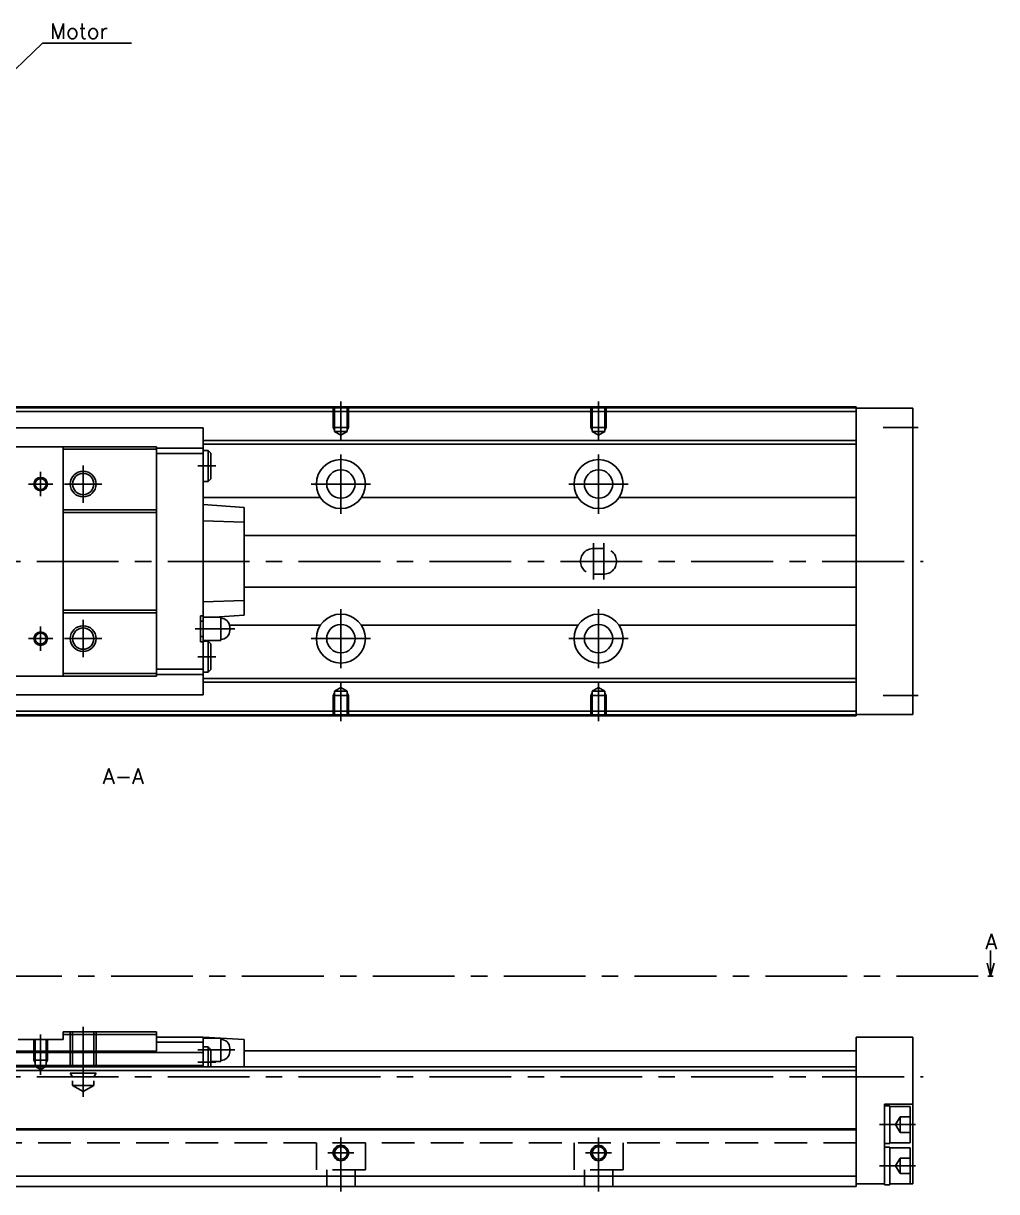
# Model space of a CAD drawing. Extents: x -2 to 572, y -8 to 279.
# Drawn here: x 383.2 to 572, y 9 to 235.7 of the extents above; entities that cross this region are included whole.
import ezdxf

# ---------------------------------------------------------------- set-up
doc = ezdxf.new("R2010")
doc.units = 0
doc.header["$LTSCALE"] = 0.5
doc.linetypes.add('CENTER', pattern=[50.8, 31.75, -6.35, 6.35, -6.35])
doc.linetypes.add('DASHED', pattern=[19.05, 12.7, -6.35])
for name, color, linetype in [('MSM_CENTER', 1, 'CENTER'), ('MSM_CONTINUOUS', 7, 'CONTINUOUS'), ('MSM_DASHED', 4, 'DASHED'), ('MSM_NARROW', 5, 'CONTINUOUS'), ('MSM_PART_NUMBER', 7, 'CONTINUOUS')]:
    doc.layers.add(name, color=color, linetype=linetype)
doc.styles.get("Standard").update_dxf_attribs({"font": 'txt.shx', "height": 3, "bigfont": 'bigfont.shx'})

msp = doc.modelspace()

# ---------------------------------------------------------------- linework, layer by layer
at = {"layer": 'MSM_CENTER'}
for p, q in [((444.761, 162.3), (444.761, 154.79)), ((494.761, 162.3), (494.761, 154.79)), ((550.011, 157.3), (556.761, 157.3)), ((444.761, 152.05), (444.761, 140.55)), ((494.761, 152.05), (494.761, 140.55)), ((394.761, 142.675), (394.761, 149.925)), ((420.511, 149.8), (417.011, 149.8)), ((386.511, 143.935), (386.511, 148.665)), ((388.876, 146.3), (384.146, 146.3)), ((391.136, 146.3), (398.386, 146.3)), ((439.011, 146.3), (450.511, 146.3)), ((489.011, 146.3), (500.511, 146.3)), ((493.761, 127.8), (493.761, 134.8)), ((495.761, 127.8), (495.761, 134.8)), ((258.761, 131.3), (557.761, 131.3)), ((444.761, 110.55), (444.761, 122.05)), ((494.761, 110.55), (494.761, 122.05)), ((386.511, 113.935), (386.511, 118.665)), ((394.761, 112.675), (394.761, 119.925)), ((416.511, 118.2), (424.211, 118.2)), ((388.876, 116.3), (384.146, 116.3)), ((391.136, 116.3), (398.386, 116.3)), ((439.011, 116.3), (450.511, 116.3)), ((489.011, 116.3), (500.511, 116.3)), ((420.511, 112.8), (417.011, 112.8)), ((444.761, 100.3), (444.761, 107.81)), ((494.761, 100.3), (494.761, 107.81)), ((550.011, 105.3), (556.761, 105.3)), ((247.761, 50.8), (570.831, 50.8)), ((394.761, 41), (394.761, 27.407)), ((386.511, 39.5), (386.511, 31.69)), ((417.011, 36.5), (424.211, 36.5)), ((417.011, 34.1), (420.511, 34.1)), ((258.761, 31.3), (557.761, 31.3)), ((556.261, 22), (549.261, 22)), ((444.761, 19.5), (444.761, 9)), ((494.761, 19.5), (494.761, 9)), ((442.261, 16.5), (447.261, 16.5)), ((492.261, 16.5), (497.261, 16.5)), ((556.261, 14), (549.261, 14))]:
    msp.add_line(p, q, dxfattribs=at)
at = {"layer": 'MSM_CONTINUOUS'}
for p, q in [((544.761, 161.3), (294.761, 161.3)), ((544.761, 161.1), (294.761, 161.1)), ((544.761, 161.3), (544.761, 101.3)), ((555.761, 161), (544.761, 161)), ((555.761, 161), (555.761, 101.6)), ((544.761, 160.4), (294.761, 160.4)), ((418.011, 157.2), (371.511, 157.2)), ((418.011, 157.2), (418.011, 105.4)), ((544.761, 154.75), (418.011, 154.75)), ((409.011, 153.55), (380.511, 153.55)), ((390.861, 153.55), (390.861, 109.05)), ((409.011, 153.05), (390.861, 153.05)), ((409.011, 153.55), (409.011, 109.05)), ((418.011, 153.25), (409.011, 153.25)), ((418.011, 152.25), (409.011, 152.25)), ((544.761, 154.05), (418.011, 154.05)), ((419.011, 152.8), (418.011, 152.8)), ((419.511, 152.3), (419.011, 152.8)), ((419.011, 146.8), (419.011, 152.8)), ((419.511, 147.3), (419.511, 152.3)), ((418.011, 146.8), (419.011, 146.8)), ((419.011, 146.8), (419.511, 147.3)), ((440.814, 143.658), (418.011, 143.658)), ((490.814, 143.658), (448.708, 143.658)), ((544.761, 143.658), (498.708, 143.658)), ((409.011, 141.3), (390.861, 141.3)), ((409.011, 140.8), (390.861, 140.8)), ((426.011, 141.769), (418.011, 142.3)), ((426.011, 141.769), (426.011, 120.831)), ((426.011, 138.903), (418.011, 139.156)), ((544.761, 136.3), (426.011, 136.3)), ((426.011, 126.3), (544.761, 126.3)), ((418.011, 123.444), (426.011, 123.697)), ((409.011, 121.8), (390.861, 121.8)), ((409.011, 121.3), (390.861, 121.3)), ((417.511, 120.7), (417.511, 115.7)), ((417.511, 120.7), (418.011, 120.7)), ((421.461, 120.45), (418.011, 120.45)), ((420.27, 120.45), (426.011, 120.831)), ((421.461, 120.45), (421.461, 115.95)), ((418.011, 119.7), (417.511, 119.7)), ((440.814, 118.942), (423.154, 118.942)), ((423.211, 118.5), (423.211, 117.9)), ((490.814, 118.942), (448.708, 118.942)), ((544.761, 118.942), (498.708, 118.942)), ((417.511, 116.7), (418.011, 116.7)), ((417.511, 115.7), (418.011, 115.7)), ((418.011, 115.95), (421.461, 115.95)), ((419.011, 115.8), (418.011, 115.8)), ((419.011, 115.8), (419.011, 109.8)), ((419.511, 115.3), (419.011, 115.8)), ((419.511, 115.3), (419.511, 110.3)), ((409.011, 109.05), (380.511, 109.05)), ((409.011, 109.55), (390.861, 109.55)), ((418.011, 110.35), (409.011, 110.35)), ((418.011, 109.35), (409.011, 109.35)), ((418.011, 109.8), (419.011, 109.8)), ((419.011, 109.8), (419.511, 110.3)), ((544.761, 108.55), (418.011, 108.55)), ((544.761, 107.85), (418.011, 107.85)), ((371.511, 105.4), (418.011, 105.4)), ((544.761, 102.2), (294.761, 102.2)), ((544.761, 101.5), (294.761, 101.5)), ((544.761, 101.3), (294.761, 101.3)), ((555.761, 101.6), (544.761, 101.6)), ((570.831, 50.8), (570.831, 55.8)), ((570.831, 50.8), (570.161, 53.3)), ((571.501, 53.3), (570.831, 50.8)), ((571.331, 50.8), (570.331, 50.8)), ((390.861, 40), (390.861, 38.5)), ((409.011, 40), (390.861, 40)), ((409.011, 39.5), (390.861, 39.5)), ((409.011, 40), (409.011, 36.286)), ((418.011, 39), (409.011, 39)), ((418.011, 39), (426.011, 38.497)), ((418.011, 33.2), (418.011, 39)), ((421.461, 38.75), (418.011, 38.75)), ((421.461, 38.75), (421.461, 34.25)), ((544.761, 39), (544.761, 10)), ((555.761, 39), (544.761, 39)), ((555.761, 39), (555.761, 10.5)), ((409.011, 36.286), (380.511, 36.286)), ((390.861, 38.5), (382.161, 38.5)), ((418.011, 38), (409.011, 38)), ((419.011, 37.1), (418.011, 37.1)), ((419.511, 36.6), (419.011, 37.1)), ((419.011, 37.1), (419.011, 33.2)), ((419.511, 36.6), (419.511, 33.2)), ((423.211, 36.8), (423.211, 36.2)), ((426.011, 38.497), (426.011, 33.2)), ((426.011, 36.3), (544.761, 36.3)), ((418.011, 36), (371.511, 36)), ((419.511, 34.25), (421.461, 34.25)), ((544.761, 33.2), (294.761, 33.2)), ((544.761, 32.5), (294.761, 32.5)), ((418.011, 33.5), (371.511, 33.5)), ((555.761, 26), (550.261, 26)), ((550.261, 26), (550.261, 10.35)), ((551.261, 25.65), (550.261, 25.65)), ((551.261, 25.65), (551.261, 18.35)), ((555.261, 25.5), (551.261, 25.5)), ((555.261, 25.5), (555.261, 18.5)), ((544.761, 21.2), (294.761, 21.2)), ((544.761, 21), (294.761, 21)), ((550.261, 18.35), (551.261, 18.35)), ((551.261, 18.5), (555.261, 18.5)), ((551.261, 17.65), (550.261, 17.65)), ((551.261, 17.65), (551.261, 10.35)), ((555.261, 17.5), (551.261, 17.5)), ((555.261, 17.5), (555.261, 10.5)), ((544.761, 12), (294.761, 12)), ((544.761, 10), (294.761, 10)), ((550.261, 10.5), (544.761, 10.5)), ((550.261, 10.35), (551.261, 10.35)), ((551.261, 10.5), (555.761, 10.5))]:
    msp.add_line(p, q, dxfattribs=at)
for centre, radius in [((444.761, 146.3), 4.75), ((494.761, 146.3), 4.75), ((386.511, 146.3), 1.057), ((386.511, 146.3), 1.057), ((394.761, 146.3), 2.067), ((394.761, 146.3), 2.067), ((444.761, 146.3), 2.75), ((494.761, 146.3), 2.75), ((444.761, 116.3), 4.75), ((494.761, 116.3), 4.75), ((394.761, 116.3), 2.067), ((394.761, 116.3), 2.067), ((444.761, 116.3), 2.75), ((494.761, 116.3), 2.75), ((386.511, 116.3), 1.057), ((386.511, 116.3), 1.057), ((444.761, 16.5), 1.23), ((494.761, 16.5), 1.23)]:
    msp.add_circle(centre, radius, dxfattribs=at)
for centre, start, end in [((421.461, 118.5), 0, 90), ((421.461, 117.9), 270, 0), ((421.461, 36.8), 0, 90), ((421.461, 36.2), 270, 0)]:
    msp.add_arc(centre, 1.75, start, end, dxfattribs=at)
at = {"layer": 'MSM_DASHED'}
for p, q in [((443.261, 161.3), (443.261, 157.3)), ((443.532, 156.5), (443.532, 161.3)), ((445.991, 161.3), (445.991, 156.5)), ((446.261, 161.3), (446.261, 157.3)), ((493.261, 161.3), (493.261, 157.3)), ((493.532, 156.5), (493.532, 161.3)), ((495.991, 161.3), (495.991, 156.5)), ((496.261, 161.3), (496.261, 157.3)), ((443.532, 156.831), (443.261, 157.3)), ((443.261, 157.3), (446.261, 157.3)), ((443.532, 156.5), (445.991, 156.5)), ((444.761, 155.79), (443.532, 156.5)), ((445.991, 156.5), (444.761, 155.79)), ((445.991, 156.831), (446.261, 157.3)), ((493.532, 156.831), (493.261, 157.3)), ((493.261, 157.3), (496.261, 157.3)), ((493.532, 156.5), (495.991, 156.5)), ((494.761, 155.79), (493.532, 156.5)), ((495.991, 156.5), (494.761, 155.79)), ((495.991, 156.831), (496.261, 157.3)), ((495.761, 133.8), (493.761, 133.8)), ((493.761, 128.8), (495.761, 128.8)), ((444.761, 106.81), (443.532, 106.1)), ((445.991, 106.1), (444.761, 106.81)), ((494.761, 106.81), (493.532, 106.1)), ((495.991, 106.1), (494.761, 106.81)), ((443.532, 105.768), (443.261, 105.3)), ((443.261, 101.3), (443.261, 105.3)), ((443.261, 105.3), (446.261, 105.3)), ((443.532, 106.1), (443.532, 101.3)), ((443.532, 106.1), (445.991, 106.1)), ((445.991, 101.3), (445.991, 106.1)), ((445.991, 105.768), (446.261, 105.3)), ((446.261, 101.3), (446.261, 105.3)), ((493.532, 105.768), (493.261, 105.3)), ((493.261, 101.3), (493.261, 105.3)), ((493.261, 105.3), (496.261, 105.3)), ((493.532, 106.1), (493.532, 101.3)), ((493.532, 106.1), (495.991, 106.1)), ((495.991, 101.3), (495.991, 106.1)), ((495.991, 105.768), (496.261, 105.3)), ((496.261, 101.3), (496.261, 105.3)), ((392.261, 40), (392.261, 32)), ((392.694, 40), (392.694, 29.6)), ((396.828, 40), (396.828, 29.6)), ((397.261, 40), (397.261, 32)), ((385.211, 38.5), (385.211, 34.5)), ((385.455, 33.3), (385.455, 38.5)), ((387.568, 38.5), (387.568, 33.3)), ((387.811, 38.5), (387.811, 34.5)), ((387.811, 34.5), (385.211, 34.5)), ((385.211, 34.5), (385.455, 34.078)), ((387.811, 34.5), (387.568, 34.078)), ((386.511, 32.69), (385.455, 33.3)), ((385.455, 33.3), (387.568, 33.3)), ((387.568, 33.3), (386.511, 32.69)), ((392.261, 32), (397.261, 32)), ((392.261, 32), (392.694, 31.25)), ((397.261, 32), (396.828, 31.25)), ((396.828, 29.6), (392.694, 29.6)), ((392.694, 29.6), (394.761, 28.407)), ((396.828, 29.6), (394.761, 28.407)), ((553.261, 23.5), (552.395, 22)), ((553.261, 20.5), (553.261, 23.5)), ((553.261, 23.5), (555.261, 23.5)), ((553.261, 20.5), (552.395, 22)), ((553.261, 22), (555.261, 22)), ((553.261, 20.5), (555.261, 20.5)), ((544.761, 18.5), (294.761, 18.5)), ((440.011, 18.5), (440.011, 13.2)), ((449.511, 13.2), (449.511, 18.5)), ((490.011, 18.5), (490.011, 13.2)), ((499.511, 13.2), (499.511, 18.5)), ((553.261, 15.5), (552.395, 14)), ((553.261, 12.5), (552.395, 14)), ((553.261, 12.5), (553.261, 15.5)), ((553.261, 15.5), (555.261, 15.5)), ((553.261, 14), (555.261, 14)), ((449.511, 13.2), (440.011, 13.2)), ((442.011, 13.2), (442.011, 10)), ((447.511, 10), (447.511, 13.2)), ((499.511, 13.2), (490.011, 13.2)), ((492.011, 13.2), (492.011, 10)), ((497.511, 10), (497.511, 13.2)), ((553.261, 12.5), (555.261, 12.5))]:
    msp.add_line(p, q, dxfattribs=at)
for centre, start, end in [((493.761, 131.3), 90, 270), ((495.761, 131.3), 270, 90)]:
    msp.add_arc(centre, 2.5, start, end, dxfattribs=at)
at = {"layer": 'MSM_NARROW'}
for centre, radius in [((386.511, 146.3), 1.3), ((394.761, 146.3), 2.5), ((394.761, 116.3), 2.5), ((386.511, 116.3), 1.3), ((444.761, 16.5), 1.5), ((494.761, 16.5), 1.5)]:
    msp.add_circle(centre, radius, dxfattribs=at)
at = {"layer": 'MSM_PART_NUMBER'}
for p, q in [((371.725, 217.275), (386.862, 231.827)), ((386.862, 231.827), (404.167, 231.827))]:
    msp.add_line(p, q, dxfattribs=at)

# ---------------------------------------------------------------- texts
for s, p in [('Motor', (388.384, 232.686)), ('A-A', (398.584, 88.1)), ('A', (569.826, 56.047))]:
    msp.add_text(s, height=3, dxfattribs=at).set_placement(p)

doc.saveas('drawing.dxf')
